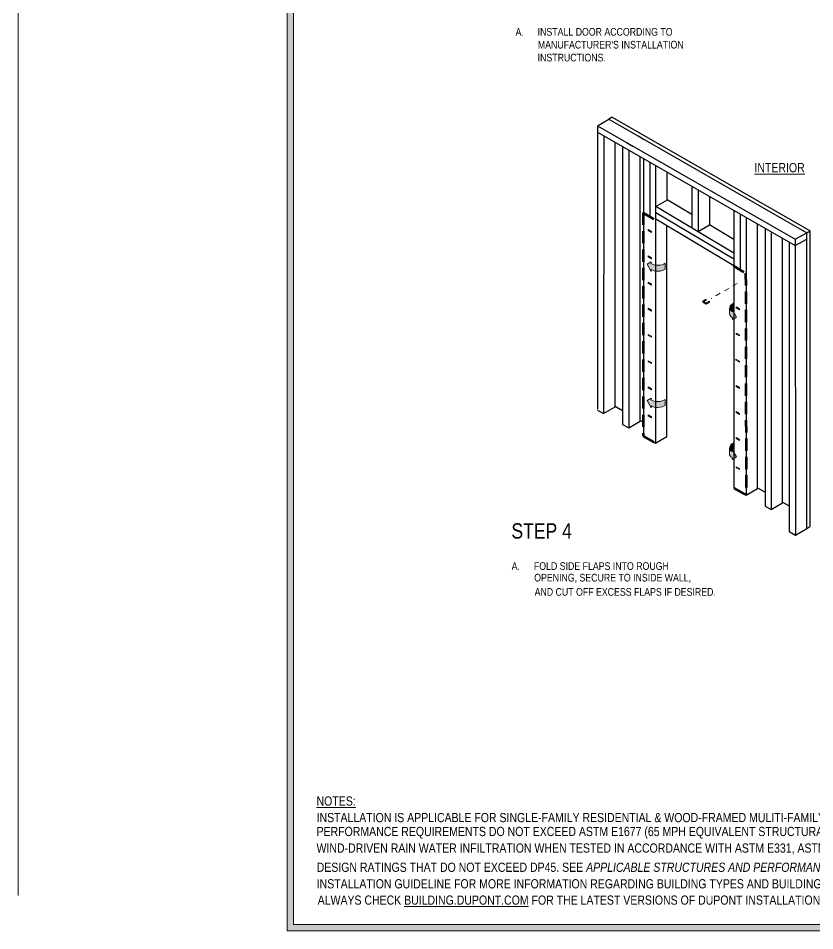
# Model space of a CAD drawing. Header units: inches. Extents: x -26 to 76, y -15 to 22.
# Drawn here: x -26.16 to -9.9, y -15.13 to 3.5 of the extents above; entities that cross this region are included whole.
import ezdxf

# ---------------------------------------------------------------- set-up
doc = ezdxf.new("R2010")
doc.units = ezdxf.units.IN
doc.header["$MEASUREMENT"] = 0
for name, pattern in [('AI-Linetype-10', [0.375113, 0.250075, -0.125038]), ('AI-Linetype-11', [0.375113, 0.250075, -0.125038]), ('AI-Linetype-12', [0.375113, 0.250075, -0.125038]), ('AI-Linetype-13', [0.375113, 0.250075, -0.125038]), ('AI-Linetype-14', [0.375113, 0.250075, -0.125038]), ('AI-Linetype-15', [0.375113, 0.250075, -0.125038]), ('AI-Linetype-28', [0.055556, 0.041667, -0.013889])]:
    doc.linetypes.add(name, pattern=pattern)
for name, color, linetype, lineweight in [('.ATI-TEXT_2', 7, 'Continuous', 0), ('G-ANNO-TTLB', 7, 'Continuous', 0), ('G-ANNO-TTLB_1', 7, 'Continuous', 0), ('LOGOS', 7, 'Continuous', 0), ('TYVEK', 7, 'Continuous', 0)]:
    doc.layers.add(name, color=color, linetype=linetype, lineweight=lineweight)

# ---------------------------------------------------------------- blocks, each defined once
blk = doc.blocks.new('Block_55')
at = {"layer": 'TYVEK', "color": 33, "lineweight": 25, "true_color": 0xcc9966}
for p, q in [((-11.55, -0.417), (-11.55, -1.552)), ((-11.422, -0.493), (-11.422, -1.628))]:
    blk.add_line(p, q, dxfattribs=at)
blk = doc.blocks.new('Block_56')
at = {"layer": 'TYVEK', "color": 33, "lineweight": 25, "true_color": 0xcc9966}
for p, q in [((-13.267, 0.565), (-13.267, -0.528)), ((-13.15, 0.498), (-13.15, -0.595))]:
    blk.add_line(p, q, dxfattribs=at)
blk = doc.blocks.new('Block_57')
at = {"layer": 'TYVEK', "color": 33, "lineweight": 25, "true_color": 0xcc9966}
for points in [[(-13.139, 0.491)], [(-13.142, -0.597)]]:
    blk.add_lwpolyline(points, dxfattribs=at)
blk = doc.blocks.new('Block_58')
at = {"layer": 'TYVEK', "color": 3, "lineweight": 70, "true_color": 0x00ff00}
for points in [[(-11.501, -1.555)], [(-11.501, -6.021)]]:
    blk.add_lwpolyline(points, dxfattribs=at)
blk = doc.blocks.new('Block_59')
at = {"layer": 'TYVEK', "color": 33, "lineweight": 25, "true_color": 0xcc9966}
for points in [[(-13.275, -3.214)], [(-13.275, -5.101)]]:
    blk.add_lwpolyline(points, dxfattribs=at)
blk = doc.blocks.new('Block_221')
at = {"layer": '.ATI-TEXT_2', "char_height": 0.2, "attachment_point": 7}
for s, insert in [('\\C18;\\c0;\\FArial Narrow|b0|i0|c1;\\H0.156297;\\W1.000000;A.', (-16.085, -7.766)), ('\\C18;\\c0;\\FArial Narrow|b0|i0|c1;\\H0.156297;\\W1.000000;FOLD SIDE FLAPS INTO ROUGH', (-15.631, -7.766)), ('\\C18;\\c0;\\FArial Narrow|b0|i0|c1;\\H0.156297;\\W1.000000;OPENING, SECURE TO INSIDE WALL,', (-15.625, -8.03)), ('\\C18;\\c0;\\FArial Narrow|b0|i0|c1;\\H0.156297;\\W1.000000;AND CUT OFF EXCESS FLAPS IF DESIRED.', (-15.616, -8.294)), ('\\C18;\\c0;\\FArial Narrow|b0|i0|c1;\\H0.156297;\\W1.000000; ', (-13.11, -8.556))]:
    blk.add_mtext(s, dxfattribs=dict(at, insert=insert))
blk = doc.blocks.new('Block_232')
at = {"layer": '.ATI-TEXT_2', "char_height": 0.2, "attachment_point": 7}
for s, insert in [('\\C18;\\c0;\\FArial Narrow|b0|i0|c1;\\H0.156250;\\W1.000000;A.', (-16.006, 3.146)), ('\\C18;\\c0;\\FArial Narrow|b0|i0|c1;\\H0.156250;\\W1.000000;INSTALL DOOR ACCORDING TO', (-15.554, 3.146)), ("\\C18;\\c0;\\FArial Narrow|b0|i0|c1;\\H0.156250;\\W1.000000;MANUFACTURER'S INSTALLATION", (-15.55, 2.883)), ('\\C18;\\c0;\\FArial Narrow|b0|i0|c1;\\H0.156250;\\W1.000000;INSTRUCTIONS.', (-15.554, 2.62))]:
    blk.add_mtext(s, dxfattribs=dict(at, insert=insert))
blk = doc.blocks.new('Block_242')
at = {"layer": '.ATI-TEXT_2', "char_height": 0.2, "attachment_point": 7}
for s, insert in [('\\L\\C18;\\c0;\\FArial Narrow|b0|i0|c1;\\H0.187500;\\W1.000000;NOTES:\\l', (-20.069, -12.581)), ('\\C18;\\c0;\\FArial Narrow|b0|i0|c1;\\H0.187500;\\W1.000000;INSTALLATION IS APPLICABLE FOR SINGLE-FAMILY RESIDENTIAL & WOOD-FRAMED MULITI-FAMILY AND LIGHT COMMERCIAL BUILDINGS WHEN ', (-20.069, -12.919)), ('\\C18;\\c0;\\FArial Narrow|b0|i0|c1;\\H0.187500;\\W1.000000;PERFORMANCE REQUIREMENTS DO NOT EXCEED ASTM E1677 (65 MPH EQUIVALENT STRUCTURAL LOAD AND 50 MPH (6.24 PSF) EQUIVALENT', (-20.069, -13.257)), ('\\C18;\\c0;\\FArial Narrow|b0|i0|c1;\\H0.187500;\\W1.000000;WIND-DRIVEN RAIN WATER INFILTRATION WHEN TESTED IN ACCORDANCE WITH ASTM E331, ASTM E1105, OR SIMILAR), AND WINDOW/DOOR', (-20.069, -13.596)), ('\\C18;\\c0;\\FArial Narrow|b0|i0|c1;\\H0.187500;\\W1.000000;DESIGN RATINGS THAT DO NOT EXCEED DP45. SEE \\FArial Narrow Italic|b0|i1|c1;APPLICABLE STRUCTURES AND PERFORMANCE CRITERIA \\FArial Narrow|b0|i0|c1;IN THE APPLICABLE DUPONT', (-20.066, -13.934)), ('\\C18;\\c0;\\FArial Narrow|b0|i0|c1;\\H0.187500;\\W1.000000;INSTALLATION GUIDELINE FOR MORE INFORMATION REGARDING BUILDING TYPES AND BUILDING ENVELOPE PERFORMANCE.  ', (-20.066, -14.272)), ('\\C18;\\c0;\\FArial Narrow|b0|i0|c1;\\H0.187500;\\W1.000000;ALWAYS CHECK \\L\\C160;\\c16730368;BUILDING.DUPON\\l\\LT\\l\\L.COM\\l\\C18;\\c0; FOR THE LATEST VERSIONS OF DUPONT INSTALLATION GUIDELINES AND OTHER PRODUCT LITERATURE.', (-20.046, -14.605))]:
    blk.add_mtext(s, dxfattribs=dict(at, insert=insert))
blk = doc.blocks.new('Block_303')
at = {"layer": 'LOGOS', "true_color": 0x231f20, "transparency": 33554687}
h = blk.add_hatch(color=250, dxfattribs=at)
h.dxf.hatch_style = 2
edge = h.paths.add_edge_path()
edge.add_spline(control_points=[(-11.578, -2.453), (-11.578, -2.453), (-11.492, -2.601), (-11.492, -2.601), (-11.492, -2.601), (-11.578, -2.651), (-11.578, -2.651), (-11.578, -2.651), (-11.578, -2.613), (-11.578, -2.613), (-11.613, -2.592), (-11.635, -2.564), (-11.635, -2.533), (-11.635, -2.533), (-11.635, -2.412), (-11.635, -2.412), (-11.635, -2.443), (-11.613, -2.471), (-11.578, -2.492), (-11.578, -2.492), (-11.578, -2.453), (-11.578, -2.453)], knot_values=[0, 0, 0, 0, 1, 1, 1, 2, 2, 2, 3, 3, 3, 4, 4, 4, 5, 5, 5, 6, 6, 6, 7, 7, 7, 7], degree=3, periodic=0)
h = blk.add_hatch(color=250, dxfattribs=at)
h.dxf.hatch_style = 2
edge = h.paths.add_edge_path()
edge.add_spline(control_points=[(-11.557, -2.318), (-11.599, -2.338), (-11.626, -2.369), (-11.626, -2.403), (-11.626, -2.425), (-11.615, -2.446), (-11.595, -2.464), (-11.585, -2.454), (-11.572, -2.446), (-11.557, -2.439), (-11.557, -2.439), (-11.557, -2.318), (-11.557, -2.318)], knot_values=[0, 0, 0, 0, 1, 1, 1, 2, 2, 2, 3, 3, 3, 4, 4, 4, 4], degree=3, periodic=0)
at = {"layer": 'LOGOS'}
for points, knots in [([(-11.578, -2.453), (-11.578, -2.453), (-11.492, -2.601), (-11.492, -2.601), (-11.492, -2.601), (-11.578, -2.651), (-11.578, -2.651), (-11.578, -2.651), (-11.578, -2.613), (-11.578, -2.613), (-11.613, -2.592), (-11.635, -2.564), (-11.635, -2.533), (-11.635, -2.533), (-11.635, -2.412), (-11.635, -2.412), (-11.635, -2.443), (-11.613, -2.471), (-11.578, -2.492), (-11.578, -2.492), (-11.578, -2.453), (-11.578, -2.453)], [0, 0, 0, 0, 1, 1, 1, 2, 2, 2, 3, 3, 3, 4, 4, 4, 5, 5, 5, 6, 6, 6, 7, 7, 7, 7]), ([(-11.557, -2.318), (-11.599, -2.338), (-11.626, -2.369), (-11.626, -2.403), (-11.626, -2.425), (-11.615, -2.446), (-11.595, -2.464), (-11.585, -2.454), (-11.572, -2.446), (-11.557, -2.439), (-11.557, -2.439), (-11.557, -2.318), (-11.557, -2.318)], [0, 0, 0, 0, 1, 1, 1, 2, 2, 2, 3, 3, 3, 4, 4, 4, 4])]:
    blk.add_open_spline(points, degree=3, knots=knots, dxfattribs=at)
blk = doc.blocks.new('Block_304')
at = {"layer": 'LOGOS', "true_color": 0x231f20, "transparency": 33554687}
h = blk.add_hatch(color=250, dxfattribs=at)
h.dxf.hatch_style = 2
edge = h.paths.add_edge_path()
edge.add_spline(control_points=[(-13.236, -1.629), (-13.2, -1.649), (-13.152, -1.662), (-13.098, -1.662), (-13.038, -1.662), (-12.984, -1.646), (-12.948, -1.621), (-12.948, -1.621), (-12.948, -1.5), (-12.948, -1.5), (-12.984, -1.525), (-13.038, -1.541), (-13.098, -1.541), (-13.152, -1.541), (-13.2, -1.528), (-13.236, -1.508), (-13.236, -1.508), (-13.236, -1.469), (-13.236, -1.469), (-13.236, -1.469), (-13.321, -1.519), (-13.321, -1.519), (-13.321, -1.519), (-13.236, -1.667), (-13.236, -1.667), (-13.236, -1.667), (-13.236, -1.629), (-13.236, -1.629)], knot_values=[0, 0, 0, 0, 1, 1, 1, 2, 2, 2, 3, 3, 3, 4, 4, 4, 5, 5, 5, 6, 6, 6, 7, 7, 7, 8, 8, 8, 9, 9, 9, 9], degree=3, periodic=0)
at = {"layer": 'LOGOS', "color": 250, "lineweight": 18, "true_color": 0x231f20}
for points in [[(-13.299, -1.351), (-13.231, -1.39), (-13.231, -1.41), (-13.299, -1.37)], [(-13.297, -1.888), (-13.229, -1.927), (-13.229, -1.947), (-13.297, -1.908)], [(-13.297, -2.421), (-13.229, -2.46), (-13.229, -2.48), (-13.297, -2.441)]]:
    blk.add_lwpolyline(points, close=True, dxfattribs=at)
at = {"layer": 'LOGOS'}
blk.add_open_spline([(-13.236, -1.629), (-13.2, -1.649), (-13.152, -1.662), (-13.098, -1.662), (-13.038, -1.662), (-12.984, -1.646), (-12.948, -1.621), (-12.948, -1.621), (-12.948, -1.5), (-12.948, -1.5), (-12.984, -1.525), (-13.038, -1.541), (-13.098, -1.541), (-13.152, -1.541), (-13.2, -1.528), (-13.236, -1.508), (-13.236, -1.508), (-13.236, -1.469), (-13.236, -1.469), (-13.236, -1.469), (-13.321, -1.519), (-13.321, -1.519), (-13.321, -1.519), (-13.236, -1.667), (-13.236, -1.667), (-13.236, -1.667), (-13.236, -1.629), (-13.236, -1.629)], degree=3, knots=[0, 0, 0, 0, 1, 1, 1, 2, 2, 2, 3, 3, 3, 4, 4, 4, 5, 5, 5, 6, 6, 6, 7, 7, 7, 8, 8, 8, 9, 9, 9, 9], dxfattribs=at)
blk = doc.blocks.new('Block_305')
at = {"layer": 'LOGOS', "true_color": 0x231f20, "transparency": 33554687}
h = blk.add_hatch(color=250, dxfattribs=at)
h.dxf.hatch_style = 2
edge = h.paths.add_edge_path()
edge.add_spline(control_points=[(-13.236, -4.413), (-13.2, -4.433), (-13.152, -4.446), (-13.098, -4.446), (-13.038, -4.446), (-12.984, -4.43), (-12.948, -4.405), (-12.948, -4.405), (-12.948, -4.284), (-12.948, -4.284), (-12.984, -4.308), (-13.038, -4.324), (-13.098, -4.324), (-13.152, -4.324), (-13.2, -4.312), (-13.236, -4.292), (-13.236, -4.292), (-13.236, -4.253), (-13.236, -4.253), (-13.236, -4.253), (-13.321, -4.303), (-13.321, -4.303), (-13.321, -4.303), (-13.236, -4.451), (-13.236, -4.451), (-13.236, -4.451), (-13.236, -4.413), (-13.236, -4.413)], knot_values=[0, 0, 0, 0, 1, 1, 1, 2, 2, 2, 3, 3, 3, 4, 4, 4, 5, 5, 5, 6, 6, 6, 7, 7, 7, 8, 8, 8, 9, 9, 9, 9], degree=3, periodic=0)
at = {"layer": 'LOGOS', "color": 250, "lineweight": 18, "true_color": 0x231f20}
for points in [[(-13.299, -2.954), (-13.231, -2.993), (-13.231, -3.013), (-13.299, -2.973)], [(-13.297, -3.491), (-13.229, -3.531), (-13.229, -3.55), (-13.297, -3.511)], [(-13.297, -4.024), (-13.229, -4.063), (-13.229, -4.083), (-13.297, -4.044)], [(-13.297, -4.598), (-13.229, -4.638), (-13.229, -4.658), (-13.297, -4.618)]]:
    blk.add_lwpolyline(points, close=True, dxfattribs=at)
at = {"layer": 'LOGOS'}
blk.add_open_spline([(-13.236, -4.413), (-13.2, -4.433), (-13.152, -4.446), (-13.098, -4.446), (-13.038, -4.446), (-12.984, -4.43), (-12.948, -4.405), (-12.948, -4.405), (-12.948, -4.284), (-12.948, -4.284), (-12.984, -4.308), (-13.038, -4.324), (-13.098, -4.324), (-13.152, -4.324), (-13.2, -4.312), (-13.236, -4.292), (-13.236, -4.292), (-13.236, -4.253), (-13.236, -4.253), (-13.236, -4.253), (-13.321, -4.303), (-13.321, -4.303), (-13.321, -4.303), (-13.236, -4.451), (-13.236, -4.451), (-13.236, -4.451), (-13.236, -4.413), (-13.236, -4.413)], degree=3, knots=[0, 0, 0, 0, 1, 1, 1, 2, 2, 2, 3, 3, 3, 4, 4, 4, 5, 5, 5, 6, 6, 6, 7, 7, 7, 8, 8, 8, 9, 9, 9, 9], dxfattribs=at)
blk = doc.blocks.new('Block_306')
at = {"layer": 'LOGOS', "color": 250, "lineweight": 18, "true_color": 0x231f20}
for points in [[(-11.505, -3.46), (-11.436, -3.499), (-11.436, -3.519), (-11.505, -3.48)], [(-11.503, -3.997), (-11.435, -4.037), (-11.435, -4.057), (-11.503, -4.017)], [(-11.503, -4.53), (-11.435, -4.57), (-11.435, -4.589), (-11.503, -4.55)], [(-11.503, -5.063), (-11.435, -5.102), (-11.435, -5.122), (-11.503, -5.083)]]:
    blk.add_lwpolyline(points, close=True, dxfattribs=at)
blk = doc.blocks.new('Block_307')
at = {"layer": 'LOGOS', "true_color": 0x231f20, "transparency": 33554687}
h = blk.add_hatch(color=250, dxfattribs=at)
h.dxf.hatch_style = 2
edge = h.paths.add_edge_path()
edge.add_spline(control_points=[(-11.562, -5.173), (-11.604, -5.194), (-11.631, -5.224), (-11.631, -5.259), (-11.631, -5.281), (-11.619, -5.302), (-11.6, -5.319), (-11.589, -5.31), (-11.577, -5.301), (-11.562, -5.294), (-11.562, -5.294), (-11.562, -5.173), (-11.562, -5.173)], knot_values=[0, 0, 0, 0, 1, 1, 1, 2, 2, 2, 3, 3, 3, 4, 4, 4, 4], degree=3, periodic=0)
h = blk.add_hatch(color=250, dxfattribs=at)
h.dxf.hatch_style = 2
edge = h.paths.add_edge_path()
edge.add_spline(control_points=[(-11.583, -5.309), (-11.583, -5.309), (-11.497, -5.457), (-11.497, -5.457), (-11.497, -5.457), (-11.583, -5.506), (-11.583, -5.506), (-11.583, -5.506), (-11.583, -5.468), (-11.583, -5.468), (-11.618, -5.448), (-11.64, -5.42), (-11.64, -5.389), (-11.64, -5.389), (-11.64, -5.268), (-11.64, -5.268), (-11.64, -5.299), (-11.618, -5.327), (-11.583, -5.347), (-11.583, -5.347), (-11.583, -5.309), (-11.583, -5.309)], knot_values=[0, 0, 0, 0, 1, 1, 1, 2, 2, 2, 3, 3, 3, 4, 4, 4, 5, 5, 5, 6, 6, 6, 7, 7, 7, 7], degree=3, periodic=0)
at = {"layer": 'LOGOS'}
for points, knots in [([(-11.562, -5.173), (-11.604, -5.194), (-11.631, -5.224), (-11.631, -5.259), (-11.631, -5.281), (-11.619, -5.302), (-11.6, -5.319), (-11.589, -5.31), (-11.577, -5.301), (-11.562, -5.294), (-11.562, -5.294), (-11.562, -5.173), (-11.562, -5.173)], [0, 0, 0, 0, 1, 1, 1, 2, 2, 2, 3, 3, 3, 4, 4, 4, 4]), ([(-11.583, -5.309), (-11.583, -5.309), (-11.497, -5.457), (-11.497, -5.457), (-11.497, -5.457), (-11.583, -5.506), (-11.583, -5.506), (-11.583, -5.506), (-11.583, -5.468), (-11.583, -5.468), (-11.618, -5.448), (-11.64, -5.42), (-11.64, -5.389), (-11.64, -5.389), (-11.64, -5.268), (-11.64, -5.268), (-11.64, -5.299), (-11.618, -5.327), (-11.583, -5.347), (-11.583, -5.347), (-11.583, -5.309), (-11.583, -5.309)], [0, 0, 0, 0, 1, 1, 1, 2, 2, 2, 3, 3, 3, 4, 4, 4, 5, 5, 5, 6, 6, 6, 7, 7, 7, 7])]:
    blk.add_open_spline(points, degree=3, knots=knots, dxfattribs=at)

msp = doc.modelspace()

# ---------------------------------------------------------------- hatches: boundary and pattern name
at = {"layer": 'G-ANNO-TTLB', "true_color": 0xff00ff, "transparency": 33554687}
h = msp.add_hatch(color=6, dxfattribs=at)
edge = h.paths.add_edge_path()
edge.add_spline(control_points=[(20.034, -15.135), (20.034, -15.135), (-20.666, -15.135), (-20.666, -15.135), (-20.666, -15.135), (-20.666, 19.001), (-20.666, 19.001), (-20.666, 19.001), (20.034, 19.001), (20.034, 19.001), (20.034, 19.001), (20.034, -15.135), (20.034, -15.135)], knot_values=[0, 0, 0, 0, 1, 1, 1, 2, 2, 2, 3, 3, 3, 4, 4, 4, 4], degree=3, periodic=0)
edge = h.paths.add_edge_path()
edge.add_spline(control_points=[(-20.541, 18.876), (-20.541, 18.876), (-20.541, -15.01), (-20.541, -15.01), (-20.541, -15.01), (19.909, -15.01), (19.909, -15.01), (19.909, -15.01), (19.909, 18.876), (19.909, 18.876), (19.909, 18.876), (-20.541, 18.876), (-20.541, 18.876)], knot_values=[0, 0, 0, 0, 1, 1, 1, 2, 2, 2, 3, 3, 3, 4, 4, 4, 4], degree=3, periodic=0)
edge.add_line((-20.541, 18.876), (-20.541, 18.876))

# ---------------------------------------------------------------- linework, layer by layer
at = {"layer": 'G-ANNO-TTLB', "color": 6, "lineweight": 9, "true_color": 0xff00ff}
for p, q in [((-20.666, 19.001), (-20.666, -15.135)), ((-20.541, 18.876), (-20.541, -15.01)), ((-20.541, -15.01), (-20.541, 18.876)), ((-20.541, -15.01), (19.909, -15.01)), ((19.909, -15.01), (-20.541, -15.01)), ((-20.666, -15.135), (20.034, -15.135))]:
    msp.add_line(p, q, dxfattribs=at)
at = {"layer": 'G-ANNO-TTLB'}
for points in [[(20.034, -15.135), (20.034, -15.135), (-20.666, -15.135), (-20.666, -15.135), (-20.666, -15.135), (-20.666, 19.001), (-20.666, 19.001), (-20.666, 19.001), (20.034, 19.001), (20.034, 19.001), (20.034, 19.001), (20.034, -15.135), (20.034, -15.135)], [(-20.541, 18.876), (-20.541, 18.876), (-20.541, -15.01), (-20.541, -15.01), (-20.541, -15.01), (19.909, -15.01), (19.909, -15.01), (19.909, -15.01), (19.909, 18.876), (19.909, 18.876), (19.909, 18.876), (-20.541, 18.876), (-20.541, 18.876)]]:
    msp.add_open_spline(points, degree=3, knots=[0, 0, 0, 0, 1, 1, 1, 2, 2, 2, 3, 3, 3, 4, 4, 4, 4], dxfattribs=at)
at = {"layer": 'G-ANNO-TTLB_1', "color": 6, "lineweight": 9, "true_color": 0xff00ff}
msp.add_line((-26.16, 21.595), (-26.16, -14.416), dxfattribs=at)
at = {"layer": 'LOGOS', "color": 250, "linetype": 'AI-Linetype-28', "lineweight": 18, "true_color": 0x231f20}
msp.add_line((-11.48, -1.915), (-12.014, -2.223), dxfattribs=at)
at = {"layer": 'LOGOS', "color": 250, "lineweight": 18, "true_color": 0x231f20}
for points in [[(-13.301, -0.813), (-13.232, -0.852), (-13.232, -0.872), (-13.301, -0.833)], [(-12.179, -2.295), (-12.111, -2.255), (-12.111, -2.235), (-12.179, -2.275)], [(-12.179, -2.275), (-12.111, -2.314), (-12.111, -2.334), (-12.179, -2.295)], [(-12.111, -2.334), (-12.043, -2.295), (-12.043, -2.275), (-12.111, -2.314)], [(-11.504, -2.394), (-11.435, -2.434), (-11.435, -2.454), (-11.504, -2.414)], [(-11.504, -2.927), (-11.435, -2.967), (-11.435, -2.986), (-11.504, -2.947)], [(-11.502, -5.656), (-11.434, -5.696), (-11.434, -5.715), (-11.502, -5.676)]]:
    msp.add_lwpolyline(points, close=True, dxfattribs=at)
at = {"layer": 'TYVEK', "color": 33, "lineweight": 25, "true_color": 0xcc9966}
for p, q in [((-14.335, 1.306), (-10.293, -1.011)), ((-14.332, 1.305), (-14.101, 1.441)), ((-14.335, 1.177), (-10.293, -1.141)), ((-14.332, 1.298), (-14.332, -4.48)), ((-14.204, 1.102), (-14.207, -4.571)), ((-13.974, -4.432), (-13.974, 0.97)), ((-13.738, 0.965), (-13.613, 0.893)), ((-13.735, 0.963), (-13.735, 0.963)), ((-13.505, 1.099), (-13.38, 1.028)), ((-13.82, 0.882), (-13.82, -4.792)), ((-13.692, 0.809), (-13.695, -4.864)), ((-13.613, 0.893), (-13.613, 0.892)), ((-13.462, -4.725), (-13.462, 0.677)), ((-13.395, 0.638), (-13.395, -5.032)), ((-12.781, 0.415), (-12.781, 0.415)), ((-12.908, 0.126), (-12.908, 0.359)), ((-12.908, -0.207), (-12.908, 0.126)), ((-12.408, 0.072), (-12.408, -0.778)), ((-12.28, -0.001), (-12.28, -0.854)), ((-12.047, -0.135), (-12.047, -0.719)), ((-13.139, -0.34), (-12.905, -0.205)), ((-11.55, -1.292), (-13.139, -0.34)), ((-12.408, -0.502), (-12.908, -0.203)), ((-11.55, -1.42), (-13.139, -0.468)), ((-11.55, -1.55), (-13.139, -0.597)), ((-12.28, -0.854), (-12.047, -0.719)), ((-11.55, -1.016), (-12.047, -0.718)), ((-11.294, -0.566), (-11.297, -6.24)), ((-11.064, -6.101), (-11.064, -0.699)), ((-10.911, -0.786), (-10.911, -6.46)), ((-10.783, -0.86), (-10.786, -6.533)), ((-10.293, -1.011), (-10.06, -0.876)), ((-10.058, -6.917), (-10.06, -0.876)), ((-10.552, -6.394), (-10.552, -0.992)), ((-10.416, -1.07), (-10.416, -6.98)), ((-10.293, -1.141), (-10.06, -1.006)), ((-10.293, -1.011), (-10.291, -7.052)), ((-13.974, -2.486), (-13.974, -2.401)), ((-14.207, -4.571), (-13.974, -4.432)), ((-14.332, -4.498), (-14.207, -4.571)), ((-13.82, -4.792), (-13.695, -4.864)), ((-13.695, -4.864), (-13.462, -4.725)), ((-13.397, -5.031), (-13.15, -5.173)), ((-13.15, -5.173), (-12.916, -5.038)), ((-11.55, -6.09), (-11.297, -6.24)), ((-11.297, -6.24), (-11.064, -6.101)), ((-10.911, -6.46), (-10.786, -6.533)), ((-10.786, -6.533), (-10.552, -6.394)), ((-10.416, -6.98), (-10.291, -7.052)), ((-10.291, -7.052), (-10.058, -6.917))]:
    msp.add_line(p, q, dxfattribs=at)
at = {"layer": 'TYVEK', "color": 2, "lineweight": 25, "true_color": 0xffff00}
for p, q in [((-14.035, 1.48), (-14.101, 1.441)), ((-14.101, 1.441), (-10.06, -0.876)), ((-10.06, -0.876), (-9.993, -0.838)), ((-13.974, -4.417), (-13.82, -4.505)), ((-13.462, -4.71), (-13.395, -4.749)), ((-11.064, -6.085), (-10.911, -6.173)), ((-10.552, -6.379), (-10.416, -6.457)), ((-10.058, -6.917), (-9.994, -6.88))]:
    msp.add_line(p, q, dxfattribs=at)
at = {"layer": 'TYVEK', "color": 18, "lineweight": 25, "true_color": 0x000000}
for p, q in [((-14.035, 1.48), (-9.993, -0.838)), ((-13.15, -0.597), (-13.15, -5.173)), ((-12.916, -5.038), (-12.916, -0.737)), ((-9.994, -0.838), (-9.994, -6.88)), ((-11.55, -1.55), (-11.55, -6.09))]:
    msp.add_line(p, q, dxfattribs=at)
at = {"layer": 'TYVEK', "color": 18, "linetype": 'AI-Linetype-10', "lineweight": 60, "true_color": 0x000000}
msp.add_line((-13.397, -0.468), (-13.15, -0.618), dxfattribs=at)
at = {"layer": 'TYVEK', "color": 18, "linetype": 'AI-Linetype-15', "lineweight": 60, "true_color": 0x000000}
msp.add_line((-13.397, -0.468), (-13.397, -5.031), dxfattribs=at)
at = {"layer": 'TYVEK', "color": 18, "linetype": 'AI-Linetype-12', "lineweight": 60, "true_color": 0x000000}
msp.add_line((-11.555, -1.555), (-11.307, -1.705), dxfattribs=at)
at = {"layer": 'TYVEK', "color": 18, "linetype": 'AI-Linetype-14', "lineweight": 60, "true_color": 0x000000}
msp.add_line((-11.307, -1.705), (-11.297, -6.24), dxfattribs=at)
at = {"layer": 'TYVEK', "color": 18, "linetype": 'AI-Linetype-11', "lineweight": 60, "true_color": 0x000000}
msp.add_line((-13.397, -5.031), (-13.15, -5.173), dxfattribs=at)
at = {"layer": 'TYVEK', "color": 18, "linetype": 'AI-Linetype-13', "lineweight": 60, "true_color": 0x000000}
msp.add_line((-11.547, -6.092), (-11.297, -6.24), dxfattribs=at)
at = {"layer": 'TYVEK', "color": 33, "lineweight": 25, "true_color": 0xcc9966}
msp.add_lwpolyline([(-13.272, -5.103)], dxfattribs=at)

# ---------------------------------------------------------------- block references
at = {"layer": '.ATI-TEXT_2'}
for name in ['Block_232', 'Block_221', 'Block_242']:
    msp.add_blockref(name, (0, 0), dxfattribs=at)
at = {"layer": 'LOGOS'}
for name in ['Block_304', 'Block_303', 'Block_305', 'Block_306', 'Block_307']:
    msp.add_blockref(name, (0, 0), dxfattribs=at)
at = {"layer": 'TYVEK'}
for name in ['Block_56', 'Block_57', 'Block_55', 'Block_58', 'Block_59']:
    msp.add_blockref(name, (0, 0), dxfattribs=at)

# ---------------------------------------------------------------- texts
at = {"layer": '.ATI-TEXT_2', "insert": (-11.128, 0.355), "char_height": 0.2, "attachment_point": 7, "rotation": 0.1123}
msp.add_mtext('\\L\\C18;\\c0;\\FArial Narrow|b0|i0|c1;\\H0.187555;\\W0.999992;INTERIOR\\l', dxfattribs=at)
at = {"layer": '.ATI-TEXT_2', "insert": (-16.09, -7.128), "char_height": 0.2, "attachment_point": 7}
msp.add_mtext('\\C18;\\c0;\\FArial Narrow|b0|i0|c1;\\H0.312594;\\W1.000000;STEP 4', dxfattribs=at)

doc.saveas('drawing.dxf')
